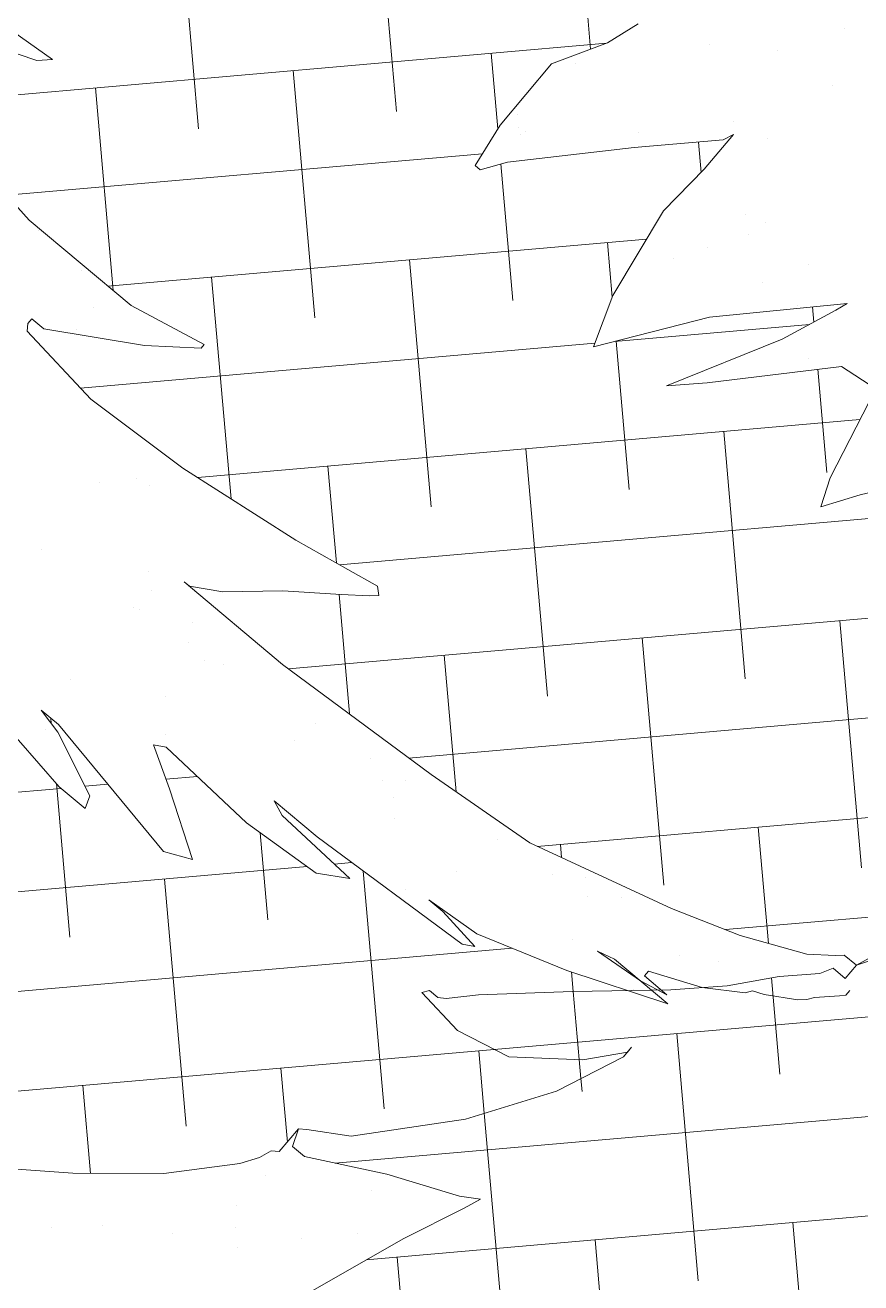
# Model space of a CAD drawing. Header units: metres. Extents: x -56 to -36, y -677 to -309.
# Drawn here: x -38.8866 to -38.8046, y -316.1644 to -316.0409 of the extents above; entities that cross this region are included whole.
import ezdxf

# ---------------------------------------------------------------- set-up
doc = ezdxf.new("R2010")
doc.units = ezdxf.units.M
doc.header["$LTSCALE"] = 5
doc.header["$MEASUREMENT"] = 0
doc.layers.add('A-FURN', color=7, linetype='Continuous', lineweight=18)

msp = doc.modelspace()

# ---------------------------------------------------------------- linework, layer by layer
at = {"layer": 'A-FURN', "color": 252}
for p, q in [((-38.8522495841037, -316.0250519926063), (-38.85012516287432, -316.0493342383724)), ((-38.87167538071654, -316.02675152959), (-38.86955095948704, -316.051033775356)), ((-38.83139475202134, -316.0396864057822), (-38.83108473075359, -316.0432299650878)), ((-38.89422042428507, -316.0413995087266), (-38.88543318831719, -316.0443427207181)), ((-38.88389220524905, -316.0442261721167), (-38.88859356171562, -316.0408853991016)), ((-38.82639661750719, -316.0407187161829), (-38.82942491595318, -316.0426077911786)), ((-38.80619672096535, -316.0412249084335), (-38.80619672096535, -316.0412249084335)), ((-38.8295007402605, -316.042636213494), (-38.89654772171647, -316.048502064295)), ((-38.82942491595318, -316.0426077911786), (-38.83489895650959, -316.0446597102519)), ((-38.81943788629687, -316.0427548961371), (-38.81943788629687, -316.0427548961371)), ((-38.84083714881379, -316.0436280207273), (-38.8401870562835, -316.0510586123505)), ((-38.81276514186598, -316.0433558321545), (-38.81276514186598, -316.0433558321545)), ((-38.8861813292352, -316.0600257851876), (-38.90021916488402, -316.04442073289)), ((-38.88543318831719, -316.0443427207181), (-38.88389220524905, -316.0442261721167)), ((-38.86026294542651, -316.0453275577111), (-38.85813852419707, -316.0696098034771)), ((-38.83489895650959, -316.0446597102519), (-38.83995582884327, -316.0506863001685)), ((-38.83256177636659, -316.0446568334515), (-38.83256177636659, -316.0446568334515)), ((-38.87968874203935, -316.0470270946946), (-38.87794701324842, -316.0669351458716)), ((-38.80737081017858, -316.0467924004495), (-38.80737081017858, -316.0467924004495)), ((-38.83821034454118, -316.0496382020383), (-38.83821034454118, -316.0496382020383)), ((-38.83995582884327, -316.0506863001685), (-38.84242231802355, -316.0546577313033)), ((-38.83818051999745, -316.050898958553), (-38.83818051999745, -316.050898958553)), ((-38.83748933331188, -316.051345362583), (-38.83748933331188, -316.051345362583)), ((-38.82633580428242, -316.0514161100096), (-38.82633580428242, -316.0514161100096)), ((-38.81704922025253, -316.0503406506067), (-38.81704922025253, -316.0503406506067)), ((-38.83795581846633, -316.0515715195179), (-38.83795581846633, -316.0515715195179)), ((-38.82678525022087, -316.052877445765), (-38.81807642139913, -316.0521302390346)), ((-38.82050061724456, -316.0523382319291), (-38.82023803317318, -316.0553395815986)), ((-38.81704357983912, -316.0515873122421), (-38.81991905628141, -316.0550141965795)), ((-38.81807642139913, -316.0521302390346), (-38.81704357983912, -316.0515873122421)), ((-38.81367286807384, -316.0519689857445), (-38.81367286807384, -316.0519689857445)), ((-38.84169741698835, -316.0534905278565), (-38.88838577486743, -316.0575752298895)), ((-38.83924119745794, -316.0543064657468), (-38.82678525022087, -316.052877445765)), ((-38.84242231802355, -316.0546577313033), (-38.84191417645755, -316.055084109543)), ((-38.84191417645755, -316.055084109543), (-38.83924119745794, -316.0543064657468)), ((-38.83988648160332, -316.0544941966655), (-38.83871272758429, -316.0679102664933)), ((-38.81991905628141, -316.0550141965795), (-38.82392652863646, -316.0591021763251)), ((-38.87618787879254, -316.068411224327), (-38.8861813292352, -316.0600257851876)), ((-38.82392652863646, -316.0591021763251), (-38.82888843525015, -316.0674235015179)), ((-38.81584785717942, -316.0594659091108), (-38.81584785717942, -316.0594659091108)), ((-38.8852197566554, -316.0610794254165), (-38.8852197566554, -316.0610794254165)), ((-38.81392594899197, -316.0602365278444), (-38.81392594899197, -316.0602365278444)), ((-38.82557532117548, -316.0618672706566), (-38.87847146309977, -316.0664950834192)), ((-38.82942471352376, -316.0622040488483), (-38.82895318706105, -316.0675936209793)), ((-38.81559333110451, -316.0613992265905), (-38.81559333110451, -316.0613992265905)), ((-38.82295707338997, -316.0637978728759), (-38.82295707338997, -316.0637978728759)), ((-38.81962883266388, -316.0627237563889), (-38.81962883266388, -316.0627237563889)), ((-38.88106997774403, -316.0649108694763), (-38.88106997774403, -316.0649108694763)), ((-38.84885051013654, -316.0639035858319), (-38.8467260889071, -316.0881858315979)), ((-38.80970969397177, -316.0643762659524), (-38.80970969397177, -316.0643762659524)), ((-38.86827630674938, -316.0656031228156), (-38.86637079207392, -316.0873832552198)), ((-38.81423450097648, -316.0661603246839), (-38.81423450097648, -316.0661603246839)), ((-38.82888843525015, -316.0674235015179), (-38.83080548493197, -316.0724600684918)), ((-38.87989722512603, -316.0686303655842), (-38.87989722512603, -316.0686303655842)), ((-38.86899948229242, -316.0722279107571), (-38.87618787879254, -316.068411224327)), ((-38.81940711870143, -316.0695395344799), (-38.8058770319233, -316.0682063452471)), ((-38.81078081300578, -316.0683605665801), (-38.81078081300578, -316.0683605665801)), ((-38.80929562313358, -316.0685431965246), (-38.80916570320184, -316.0700281881395)), ((-38.8058770319233, -316.0682063452471), (-38.80700902785466, -316.0688674404419)), ((-38.88632616648576, -316.0701740316052), (-38.88592954911624, -316.0697013578986)), ((-38.88592954911624, -316.0697013578986), (-38.88474388549449, -316.0706962404965)), ((-38.83080548493197, -316.0724600684918), (-38.81940711870143, -316.0695395344799)), ((-38.80700902785466, -316.0688674404419), (-38.81227238989172, -316.0717002431172)), ((-38.88638402293404, -316.0709309575003), (-38.88632616648576, -316.0701740316052)), ((-38.88013350237136, -316.0775853061152), (-38.88638402293404, -316.0709309575003)), ((-38.88474388549449, -316.0706962404965), (-38.87486595152765, -316.0723395996939)), ((-38.88154338451616, -316.0707609917349), (-38.88154338451616, -316.0707609917349)), ((-38.8095887355656, -316.0702558690633), (-38.82874323512024, -316.0719316706298)), ((-38.83066847423211, -316.0721001072267), (-38.88113825336788, -316.0765156407517)), ((-38.87486595152765, -316.0723395996939), (-38.86929694534857, -316.0725824160128)), ((-38.86929694534857, -316.0725824160128), (-38.86899948229242, -316.0722279107571)), ((-38.8285773749308, -316.0718891732838), (-38.82730029229427, -316.0864862946143)), ((-38.81227238989172, -316.0717002431172), (-38.82361708844124, -316.0762767548153)), ((-38.80970403956687, -316.0736267138328), (-38.80970403956687, -316.0736267138328)), ((-38.81963036325348, -316.0759973622428), (-38.80643903756103, -316.0743799207822)), ((-38.80876007736637, -316.0746645126544), (-38.80787449568149, -316.0847867576307)), ((-38.80643903756103, -316.0743799207822), (-38.80309272515714, -316.0765836850229)), ((-38.82361708844124, -316.0762767548153), (-38.81963036325348, -316.0759973622428)), ((-38.80309272515714, -316.0765836850229), (-38.80754649025337, -316.0853313885133)), ((-38.87109847857315, -316.0843610627155), (-38.88013350237136, -316.0775853061152)), ((-38.80463330956238, -316.0796095688811), (-38.86963516137908, -316.0852964940233)), ((-38.81801227823379, -316.0807800769694), (-38.81588785700436, -316.1050623227354)), ((-38.83743807484663, -316.082479613953), (-38.83531365361713, -316.1067618597189)), ((-38.86001433017074, -316.0914466492252), (-38.87109847857315, -316.0843610627155)), ((-38.85686387145935, -316.0841791509366), (-38.85603203621761, -316.0936870712574)), ((-38.879280515364, -316.0858072268708), (-38.879280515364, -316.0858072268708)), ((-38.8756456924817, -316.0853530005114), (-38.8756456924817, -316.0853530005114)), ((-38.80754649025337, -316.0853313885133), (-38.8084843661421, -316.08816905064)), ((-38.80460916510222, -316.0869906060632), (-38.79635062138894, -316.0850600953045)), ((-38.87438528782107, -316.0861119972914), (-38.87438528782107, -316.0861119972914)), ((-38.8084843661421, -316.08816905064), (-38.80460916510222, -316.0869906060632)), ((-38.79609400445602, -316.088649719906), (-38.85571431302301, -316.0938658210215)), ((-38.854916356286, -316.0943147484758), (-38.86001433017074, -316.0914466492252)), ((-38.88495338734347, -316.0923291578655), (-38.88495338734347, -316.0923291578655)), ((-38.87444432940859, -316.0944782590155), (-38.87444432940859, -316.0944782590155)), ((-38.85197903113479, -316.0959739660257), (-38.854916356286, -316.0943147484758)), ((-38.86130772187792, -316.1036516742257), (-38.87096241129277, -316.0955504872654)), ((-38.87096241129277, -316.0955504872654), (-38.87045426972671, -316.0959768655051)), ((-38.87045426972671, -316.0959768655051), (-38.86716162507108, -316.0965246519042)), ((-38.85186750698685, -316.09687301803), (-38.85197903113479, -316.0959739660257)), ((-38.87418980333373, -316.0964115764952), (-38.87418980333373, -316.0964115764952)), ((-38.86716162507108, -316.0965246519042), (-38.86129515572932, -316.0964129629581)), ((-38.86129515572932, -316.0964129629581), (-38.855556769012, -316.0967979053375)), ((-38.85576107255591, -316.0967842000828), (-38.85473945022991, -316.1084613967026)), ((-38.855556769012, -316.0967979053375), (-38.85277226598041, -316.0969193134482)), ((-38.85277226598041, -316.0969193134482), (-38.85186750698685, -316.09687301803)), ((-38.87594090635352, -316.0980707414803), (-38.87594090635352, -316.0980707414803)), ((-38.87531734126193, -316.0982145070788), (-38.87531734126193, -316.0982145070788)), ((-38.89798128696546, -316.0988556233884), (-38.88322463123123, -316.1156679375275)), ((-38.87016337839603, -316.0995021832799), (-38.87016337839603, -316.0995021832799)), ((-38.80028784838387, -316.0988038771222), (-38.86071640311596, -316.1040906906146)), ((-38.80659984294383, -316.0993561050903), (-38.80447542171439, -316.1236383508563)), ((-38.87054657466612, -316.1015073097753), (-38.87054657466612, -316.1015073097753)), ((-38.8260256395566, -316.1010556420739), (-38.82390121832711, -316.1253378878399)), ((-38.86899062577797, -316.1032216793878), (-38.86899062577797, -316.1032216793878)), ((-38.84545143616944, -316.1027551790576), (-38.84427730680594, -316.1161755390924)), ((-38.86709288669547, -316.1037075516715), (-38.86709288669547, -316.1037075516715)), ((-38.84672443911651, -316.1144788343759), (-38.86130772187792, -316.1036516742257)), ((-38.88211451584769, -316.1051236167021), (-38.88211451584769, -316.1051236167021)), ((-38.87281536252962, -316.1068514908854), (-38.87281536252962, -316.1068514908854)), ((-38.883356706135, -316.1103215408574), (-38.8849926549232, -316.1081433541826)), ((-38.8849926549232, -316.1081433541826), (-38.88329884978404, -316.1095646150782)), ((-38.88406058095276, -316.1089254513999), (-38.8840151376086, -316.109444871201)), ((-38.88329884978404, -316.1095646150782), (-38.87298738544135, -316.1220428934053)), ((-38.85808040570552, -316.1094491352863), (-38.85808040570552, -316.1094491352863)), ((-38.8000266158239, -316.1085682656508), (-38.84892347895536, -316.1128461868568)), ((-38.88460154657807, -316.1100433942101), (-38.88460154657807, -316.1100433942101)), ((-38.8802294496318, -316.1165702291823), (-38.883356706135, -316.1103215408574)), ((-38.8727568308631, -316.1105605456667), (-38.8727568308631, -316.1105605456667)), ((-38.87242537980367, -316.1158693178701), (-38.87398691378294, -316.1115385218731)), ((-38.87398691378294, -316.1115385218731), (-38.87274339365493, -316.1117764786246)), ((-38.87274339365493, -316.1117764786246), (-38.8648403658855, -316.1192133305357)), ((-38.86009389465451, -316.1111134214016), (-38.86009389465451, -316.1111134214016)), ((-38.85268607401812, -316.1128857035812), (-38.85268607401812, -316.1128857035812)), ((-38.83705319123445, -316.1211843378996), (-38.84672443911651, -316.1144788343759)), ((-38.88349793136243, -316.1153565656461), (-38.88217860816556, -316.1304364987905)), ((-38.88322463123123, -316.1156679375275), (-38.88068392344954, -316.117799828784)), ((-38.87845228261099, -316.1154296224241), (-38.88070178970551, -316.1156264287934)), ((-38.86967710720094, -316.1146618940552), (-38.87276337721644, -316.1149319076942)), ((-38.85152755102141, -316.1150818776726), (-38.85152755102141, -316.1150818776726)), ((-38.84923238604753, -316.1150859454775), (-38.84923238604753, -316.1150859454775)), ((-38.88303122009503, -316.115830227545), (-38.93849217899495, -316.1206824327169)), ((-38.88068392344954, -316.117799828784), (-38.8802294496318, -316.1165702291823)), ((-38.87016158442876, -316.1228030590574), (-38.87242537980367, -316.1158693178701)), ((-38.8504528751678, -316.1166791979579), (-38.8504528751678, -316.1166791979579)), ((-38.86136178226369, -316.1185075597235), (-38.86215082846732, -316.1170400033609)), ((-38.86215082846732, -316.1170400033609), (-38.85791631554642, -316.1205931555131)), ((-38.79228563192609, -316.1176782607312), (-38.83630755421396, -316.121529679878)), ((-38.8648403658855, -316.1192133305357), (-38.85800728888981, -316.1241414481166)), ((-38.85471464417625, -316.1246892345644), (-38.86136178226369, -316.1185075597235)), ((-38.85035479840329, -316.1188013737805), (-38.85035479840329, -316.1188013737805)), ((-38.86350154417002, -316.1201789088304), (-38.86275281155278, -316.128736961807)), ((-38.85791631554642, -316.1205931555131), (-38.84367179375491, -316.1311360635328)), ((-38.81461320426664, -316.119631670195), (-38.81361376757772, -316.1310552838229)), ((-38.84021990505758, -316.1208275290923), (-38.84021990505758, -316.1208275290923)), ((-38.82312668341015, -316.1276344065765), (-38.83705319123445, -316.1211843378996)), ((-38.83403900087947, -316.1213312071785), (-38.83392509867886, -316.1226331152882)), ((-38.87298738544135, -316.1220428934053), (-38.87016158442876, -316.1228030590574)), ((-38.85450046748085, -316.1231213535454), (-38.85623719721335, -316.1232732977086)), ((-38.85888930227841, -316.1235053268363), (-38.93626998378434, -316.1302752592439)), ((-38.85800728888981, -316.1241414481166), (-38.85471464417625, -316.1246892345644)), ((-38.8561307205525, -316.1235207016095), (-38.8561307205525, -316.1235207016095)), ((-38.85338461464218, -316.1239472383321), (-38.85134037626275, -316.1473129899282)), ((-38.84428600483736, -316.1240378530661), (-38.84428600483736, -316.1240378530661)), ((-38.83482557337013, -316.1242640973873), (-38.83482557337013, -316.1242640973873)), ((-38.87289059410503, -316.1247302811456), (-38.87076617287553, -316.1490125269116)), ((-38.83162306862883, -316.1245907288009), (-38.83162306862883, -316.1245907288009)), ((-38.84925151209464, -316.125804456462), (-38.84925151209464, -316.125804456462)), ((-38.8455886471319, -316.1279166986771), (-38.8469436912433, -316.1267796899606)), ((-38.8469436912433, -316.1267796899606), (-38.84224233477673, -316.1301204629756)), ((-38.83137188539959, -316.1264643392834), (-38.83137188539959, -316.1264643392834)), ((-38.82809038780599, -316.1265069050303), (-38.82809038780599, -316.1265069050303)), ((-38.84242827379146, -316.1313740202449), (-38.8455886471319, -316.1279166986771)), ((-38.81638857197927, -316.1302677888139), (-38.82312668341015, -316.1276344065765)), ((-38.80257488352927, -316.1283656970188), (-38.81783858108841, -316.1297010975186)), ((-38.84224233477673, -316.1301204629756), (-38.83341380083712, -316.133702432402)), ((-38.80986113905837, -316.1321202875559), (-38.81638857197927, -316.1302677888139)), ((-38.83876375836567, -316.1315318133126), (-38.91440420989349, -316.1381494953253)), ((-38.84367179375491, -316.1311360635328), (-38.84242827379146, -316.1313740202449)), ((-38.83289172364672, -316.1306615720654), (-38.83289172364672, -316.1306615720654)), ((-38.83038550234247, -316.1318133573484), (-38.82619228744196, -316.1347277521238)), ((-38.82873299512639, -316.1325958607513), (-38.83038550234247, -316.1318133573484)), ((-38.82348219912197, -316.1370017694409), (-38.82873299512639, -316.1325958607513)), ((-38.82235940440958, -316.1322059228982), (-38.82235940440958, -316.1322059228982)), ((-38.81847780569714, -316.1328510804697), (-38.81847780569714, -316.1328510804697)), ((-38.80707663591082, -316.1322416957639), (-38.80986113905837, -316.1321202875559)), ((-38.80617187692664, -316.132195400239), (-38.80707663591082, -316.1322416957639)), ((-38.80498621335354, -316.133190282895), (-38.80617187692664, -316.132195400239)), ((-38.80498621335354, -316.133190282895), (-38.80338737383707, -316.1323168083985)), ((-38.80378399131317, -316.1327894821144), (-38.80498621335354, -316.133190282895)), ((-38.83341380083712, -316.133702432402), (-38.82348219912197, -316.1370017694409)), ((-38.83294297470863, -316.1338588436365), (-38.83277458490508, -316.1357835478976)), ((-38.82579566997512, -316.1342550783012), (-38.8253990524897, -316.1337824046918)), ((-38.82359372326991, -316.1361027174366), (-38.82579566997512, -316.1342550783012)), ((-38.8253990524897, -316.1337824046918), (-38.82011513964815, -316.1353969466243)), ((-38.81255067647649, -316.1342936147307), (-38.80856395128868, -316.1340142221582)), ((-38.80856395128868, -316.1340142221582), (-38.80726257487694, -316.1334952529753)), ((-38.80726257487694, -316.1334952529753), (-38.80607691136188, -316.1344901355826)), ((-38.80607691136188, -316.1344901355826), (-38.80498621335354, -316.133190282895)), ((-38.82619228744196, -316.1347277521238), (-38.82359372326991, -316.1361027174366)), ((-38.82319710578449, -316.1356300438272), (-38.81766939758646, -316.1352341026046)), ((-38.82011513964815, -316.1353969466243), (-38.81591773599897, -316.1358984376052)), ((-38.81766939758646, -316.1352341026046), (-38.81255067647649, -316.1342936147307)), ((-38.81331811398863, -316.1344346198096), (-38.81248878303714, -316.1439139159609)), ((-38.84763796813823, -316.1358628007131), (-38.84690258963425, -316.1356743791763)), ((-38.84413883366332, -316.1396043744507), (-38.84763796813823, -316.1358628007131)), ((-38.84690258963425, -316.1356743791763), (-38.84605568704038, -316.1363850095951)), ((-38.84605568704038, -316.1363850095951), (-38.84525008252476, -316.1364568825884)), ((-38.84525008252476, -316.1364568825884), (-38.84206896195914, -316.1361056170319)), ((-38.84206896195914, -316.1361056170319), (-38.8328519915714, -316.1357847885411)), ((-38.8328519915714, -316.1357847885411), (-38.82319710578449, -316.1356300438272)), ((-38.83277458490508, -316.1357835478976), (-38.83218982630623, -316.1424673692675)), ((-38.82688902473282, -316.1356321635345), (-38.82688902473282, -316.1356321635345)), ((-38.81591773599897, -316.1358984376052), (-38.81518235755303, -316.1357100160197)), ((-38.81518235755303, -316.1357100160197), (-38.81403799190301, -316.1360661411829)), ((-38.81403799190301, -316.1360661411829), (-38.81074534724738, -316.136613927582)), ((-38.81074534724738, -316.136613927582), (-38.80984058820516, -316.1365676321058)), ((-38.80984058820516, -316.1365676321058), (-38.80910520980783, -316.1363792105782)), ((-38.80910520980783, -316.1363792105782), (-38.80665946763955, -316.1362163665492)), ((-38.80665946763955, -316.1362163665492), (-38.80602324355559, -316.1361461134726)), ((-38.80602324355559, -316.1361461134726), (-38.80562662613747, -316.1356734397081)), ((-38.79636012817608, -316.1376092197948), (-38.84053433942071, -316.1414739624989)), ((-38.8391110858968, -316.1422121791804), (-38.84413883366332, -316.1396043744507)), ((-38.82262656558945, -316.1399072352994), (-38.82050214436001, -316.1641894810654)), ((-38.84053433942071, -316.1414739624989), (-38.90936339042506, -316.147495724183)), ((-38.84205236220228, -316.1416067722831), (-38.8415156177638, -316.1477417892881)), ((-38.8278449909815, -316.1422011803372), (-38.82705175608723, -316.1412558328566)), ((-38.82705175608723, -316.1412558328566), (-38.82744837350535, -316.1417285066212)), ((-38.83183171611128, -316.1424805729583), (-38.8391110858968, -316.1422121791804)), ((-38.8344097294395, -316.1455529520888), (-38.8278449909815, -316.1422011803372)), ((-38.83218982630618, -316.1424673692675), (-38.83202633716613, -316.1443360586899)), ((-38.82744837350535, -316.1417285066212), (-38.83183171611128, -316.1424805729583)), ((-38.86147815881506, -316.1433063092666), (-38.86084285023944, -316.1505679195147)), ((-38.88090395542784, -316.1450058462502), (-38.88014822884921, -316.1536438405699)), ((-38.83202633716613, -316.1443360586899), (-38.83191457964998, -316.1456134529445)), ((-38.84336235355968, -316.148310642023), (-38.8344097294395, -316.1455529520888)), ((-38.79827538115799, -316.1475640261345), (-38.85615008906157, -316.152627406981)), ((-38.84151561776375, -316.1477417892881), (-38.83992794097284, -316.165889018049)), ((-38.85457478084268, -316.1499776186103), (-38.84336235355968, -316.148310642023)), ((-38.85974716970097, -316.1492621286428), (-38.86163110243891, -316.1515073288503)), ((-38.86032972602723, -316.1509883596674), (-38.85974716970097, -316.1492621286428)), ((-38.85974716970097, -316.1492621286428), (-38.85894156502079, -316.1493340016755)), ((-38.85894156502079, -316.1493340016755), (-38.85457478084268, -316.1499776186103)), ((-38.86243670711909, -316.1514354558176), (-38.86356870304112, -316.152096551119)), ((-38.86163110243891, -316.1515073288503), (-38.86243670711909, -316.1514354558176)), ((-38.85914406245413, -316.1519832423233), (-38.86032972602723, -316.1509883596674)), ((-38.8655063035275, -316.1526857734851), (-38.87297161233707, -316.1536709368698)), ((-38.86356870304112, -316.152096551119), (-38.8655063035275, -316.1526857734851)), ((-38.85107564652301, -316.1537191924153), (-38.85914406245413, -316.1519832423233)), ((-38.88189111962006, -316.1536372600469), (-38.88950925038475, -316.1530846140319)), ((-38.87297161233707, -316.1536709368698), (-38.88189111962006, -316.1536372600469)), ((-38.86698600707464, -316.1531051164943), (-38.86698600707464, -316.1531051164943)), ((-38.86295976764333, -316.1538217939463), (-38.86295976764333, -316.1538217939463)), ((-38.84394091761604, -316.1558799009367), (-38.85107564652301, -316.1537191924153)), ((-38.85257208912506, -316.1552946248987), (-38.85257208912506, -316.1552946248987)), ((-38.84189179303044, -316.1561897306329), (-38.84394091761604, -316.1558799009367)), ((-38.84349063249826, -316.1570632050715), (-38.84189179303044, -316.1561897306329)), ((-38.86581325445653, -316.1568246126022), (-38.86581325445653, -316.1568246126022)), ((-38.79760760318462, -316.1572928465482), (-38.85309648546539, -316.1621474946995)), ((-38.84948937299063, -316.1600844292257), (-38.84349063249826, -316.1570632050715)), ((-38.8789371445263, -316.1587265499167), (-38.8789371445263, -316.1587265499167)), ((-38.86595333955225, -316.1589737301375), (-38.86595333955225, -316.1589737301375)), ((-38.81121413029942, -316.1584832634205), (-38.81020307625286, -316.1700396640547)), ((-38.88398333650079, -316.1590073630037), (-38.88398333650079, -316.1590073630037)), ((-38.87213862078576, -316.1595245144603), (-38.87213862078576, -316.1595245144603)), ((-38.85947902741944, -316.1657979497469), (-38.84948937299063, -316.1600844292257)), ((-38.85947568457718, -316.1600773901952), (-38.85947568457718, -316.1600773901952)), ((-38.85394728665338, -316.1595633775611), (-38.85394728665338, -316.1595633775611)), ((-38.83063992691231, -316.1601828004041), (-38.82851550568282, -316.1844650461701)), ((-38.86569881347739, -316.1609070476172), (-38.86569881347739, -316.1609070476172)), ((-38.85006572352509, -316.1618823373877), (-38.8479413022956, -316.1861645831538))]:
    msp.add_line(p, q, dxfattribs=at)
msp.add_arc((-38.80910520980783, -316.1363792105782), 0.1620203883498069, 166.1893181499325, 271.1448240679905, dxfattribs=at)

doc.saveas('drawing.dxf')
